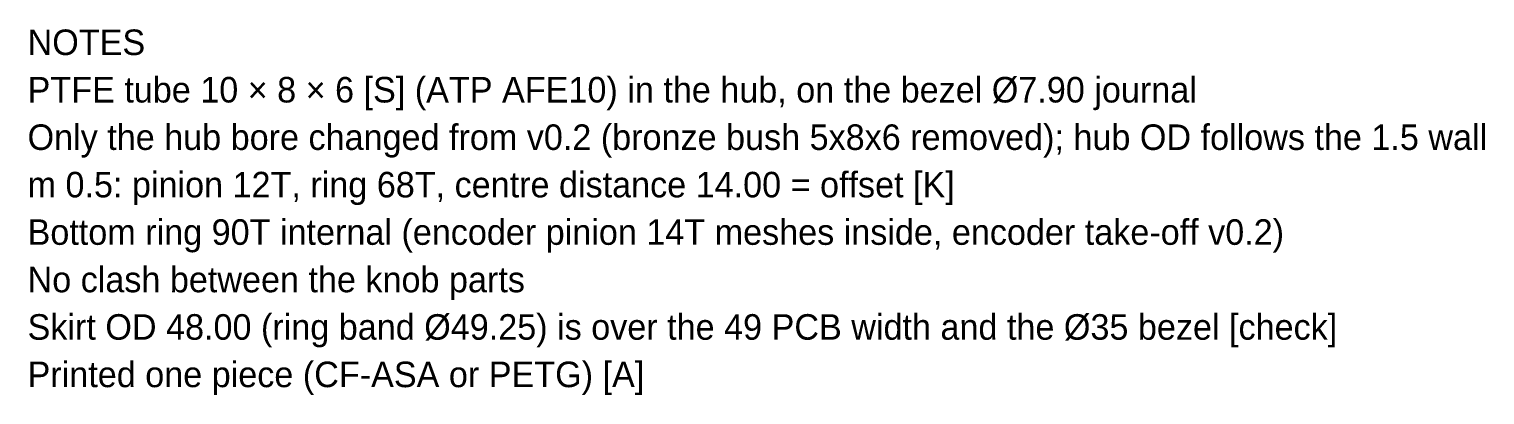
# Model space of a CAD drawing. Header units: millimetres. Extents: x -25 to 127, y -20 to 120.
# Drawn here: x 46.7 to 126.5, y 100.4 to 120.4 of the extents above; entities that cross this region are included whole.
import ezdxf

# ---------------------------------------------------------------- set-up
doc = ezdxf.new("R2010")
doc.units = ezdxf.units.MM
doc.layers.add('TEXT', color=7, linetype='CONTINUOUS')

msp = doc.modelspace()

# ---------------------------------------------------------------- texts
at = {"layer": 'TEXT'}
for s, p in [('NOTES', (46.625, 119)), ('PTFE tube 10 × 8 × 6 [S] (ATP AFE10) in the hub, on the bezel Ø7.90 journal', (46.625, 116.4)), ('Only the hub bore changed from v0.2 (bronze bush 5x8x6 removed); hub OD follows the 1.5 wall', (46.625, 113.8)), ('m 0.5: pinion 12T, ring 68T, centre distance 14.00 = offset [K]', (46.625, 111.2)), ('Bottom ring 90T internal (encoder pinion 14T meshes inside, encoder take-off v0.2)', (46.625, 108.6)), ('No clash between the knob parts', (46.625, 106)), ('Skirt OD 48.00 (ring band Ø49.25) is over the 49 PCB width and the Ø35 bezel [check]', (46.625, 103.4)), ('Printed one piece (CF-ASA or PETG) [A]', (46.625, 100.8))]:
    msp.add_text(s, height=1.4, dxfattribs=at).set_placement(p)

doc.saveas('drawing.dxf')
